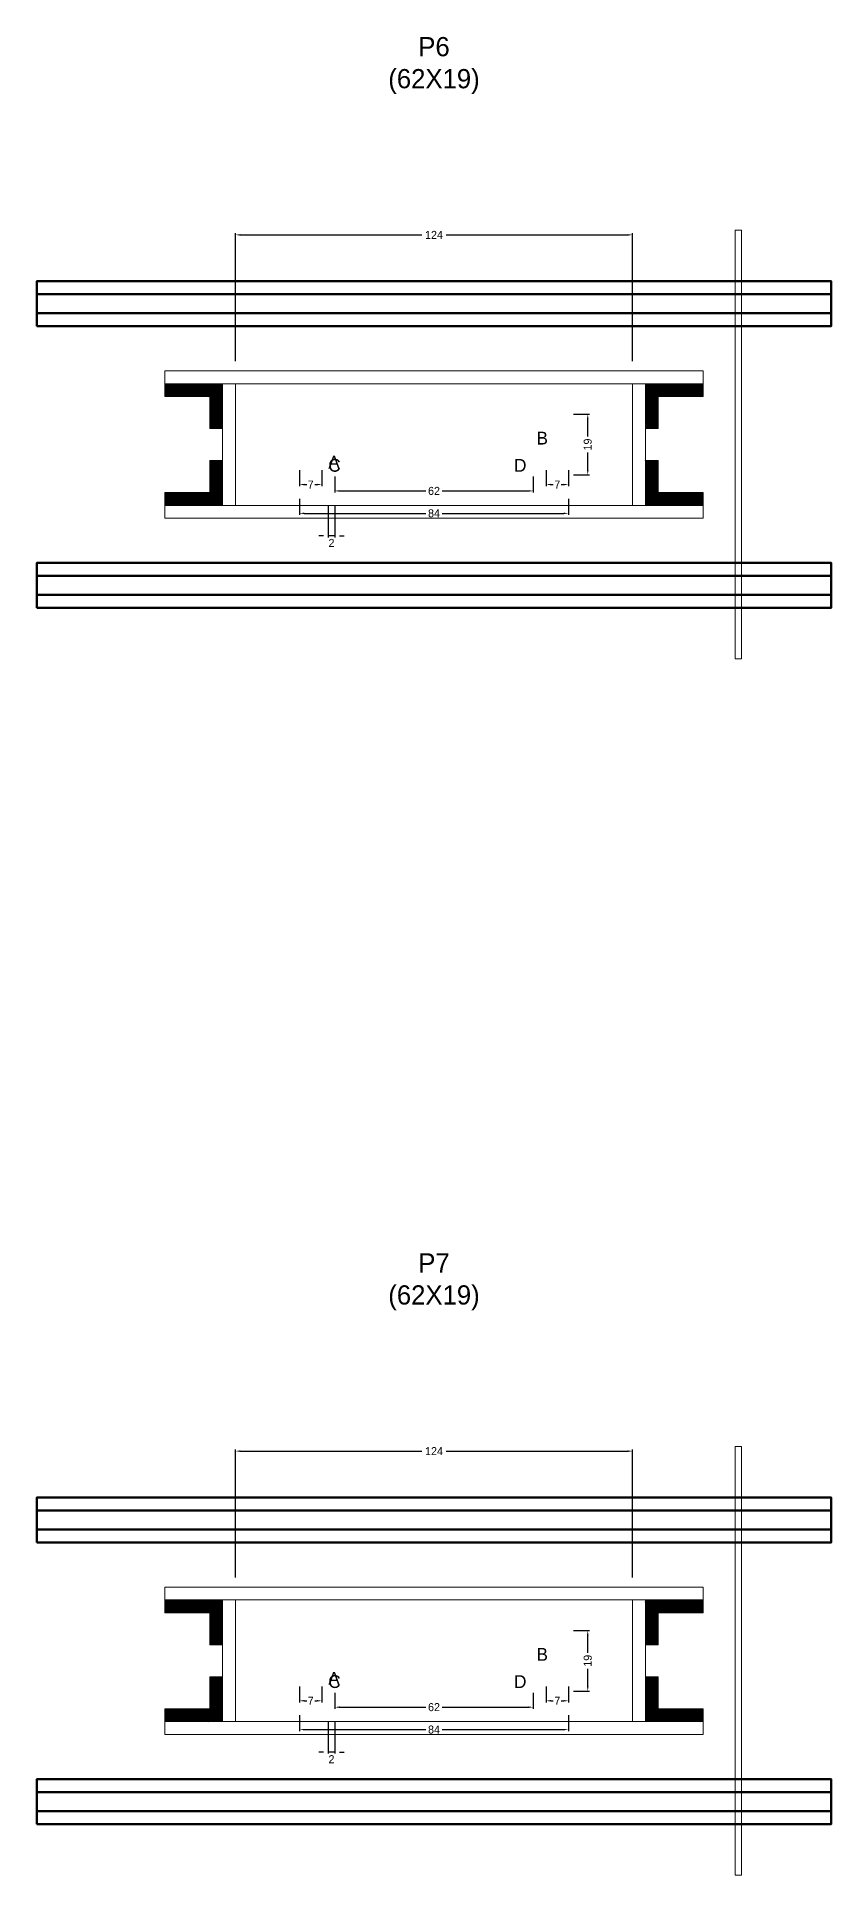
# Model space of a CAD drawing. Header units: centimetres. Extents: x -12000 to 4115, y -10266 to 2668.
# Drawn here: x -124 to 124, y -2207 to -1633 of the extents above; entities that cross this region are included whole.
import ezdxf

# ---------------------------------------------------------------- set-up
doc = ezdxf.new("R2010")
doc.units = ezdxf.units.CM
for name, color, linetype in [('COTA', 241, 'Continuous'), ('GRAVATA', 224, 'Continuous'), ('Hachura', 251, 'Continuous'), ('NOMENCLATURA', 7, 'Continuous'), ('SARRAFO', 251, 'Continuous')]:
    doc.layers.add(name, color=color, linetype=linetype)
doc.dimstyles.new('cotax2', dxfattribs={"dimtxt": 2.5, "dimasz": 1.5, "dimexe": 0.5, "dimexo": 0.5, "dimgap": 0.5, "dimtad": 1, "dimcen": 2.5, "dimazin": 3, "dimtfac": 1, "dimtmove": 0, "dimatfit": 3})

# ---------------------------------------------------------------- blocks, each defined once
blk = doc.blocks.new('_CLOSEDFILLED')
at = {"color": 0, "linetype": 'BYBLOCK'}
blk.add_solid([(-1, 0.16), (0, 0), (-1, -0.16)], dxfattribs=at)
blk = doc.blocks.new('*D144')
for p, q in [((-42, -1777), (-42, -1782)), ((42, -1777), (42, -1782)), ((-40.5, -1781.5), (-2.5, -1781.5)), ((2.5, -1781.5), (40.5, -1781.5))]:
    blk.add_line(p, q)
at = {"layer": 'Defpoints'}
for p in [(-42, -1776.5), (42, -1776.5), (-42, -1781.5)]:
    blk.add_point(p, dxfattribs=at)
at = {"layer": 'COTA', "xscale": 1.5, "yscale": 1.5, "rotation": 180}
blk.add_blockref('_CLOSEDFILLED', (-42, -1781.5), dxfattribs=at)
at = {"layer": 'COTA', "xscale": 1.5, "yscale": 1.5}
blk.add_blockref('_CLOSEDFILLED', (42, -1781.5), dxfattribs=at)
at = {"layer": 'COTA', "insert": (0, -1781.5), "char_height": 2.5, "attachment_point": 5}
blk.add_mtext('84', dxfattribs=at)
blk = doc.blocks.new('*D145')
for p, q in [((-31, -1770), (-31, -1775)), ((-29.5, -1774.5), (-2.5, -1774.5)), ((2.5, -1774.5), (29.5, -1774.5)), ((31, -1770), (31, -1775))]:
    blk.add_line(p, q)
at = {"layer": 'Defpoints'}
for p in [(-31, -1769.5), (-31, -1774.5), (31, -1769.5)]:
    blk.add_point(p, dxfattribs=at)
at = {"layer": 'COTA', "xscale": 1.5, "yscale": 1.5, "rotation": 180}
blk.add_blockref('_CLOSEDFILLED', (-31, -1774.5), dxfattribs=at)
at = {"layer": 'COTA', "xscale": 1.5, "yscale": 1.5}
blk.add_blockref('_CLOSEDFILLED', (31, -1774.5), dxfattribs=at)
at = {"layer": 'COTA', "insert": (0, -1774.5), "char_height": 2.5, "attachment_point": 5}
blk.add_mtext('62', dxfattribs=at)
blk = doc.blocks.new('*D146')
for p, q in [((43.5, -1750.5), (48.5, -1750.5)), ((48, -1757.5), (48, -1752)), ((48, -1768), (48, -1762.5)), ((43.5, -1769.5), (48.5, -1769.5))]:
    blk.add_line(p, q)
at = {"layer": 'Defpoints'}
for p in [(43, -1750.5), (43, -1769.5), (48, -1769.5)]:
    blk.add_point(p, dxfattribs=at)
at = {"layer": 'COTA', "xscale": 1.5, "yscale": 1.5}
for p, rotation in [((48, -1750.5), 90), ((48, -1769.5), 270)]:
    blk.add_blockref('_CLOSEDFILLED', p, dxfattribs=dict(at, rotation=rotation))
at = {"layer": 'COTA', "insert": (48, -1760), "char_height": 2.5, "attachment_point": 5, "rotation": 90}
blk.add_mtext('19', dxfattribs=at)
blk = doc.blocks.new('*D147')
for p, q in [((-42, -1768), (-42, -1773)), ((-35, -1768), (-35, -1773)), ((-40.5, -1772.5), (-39.75, -1772.5)), ((-37.25, -1772.5), (-36.5, -1772.5))]:
    blk.add_line(p, q)
at = {"layer": 'Defpoints'}
for p in [(-42, -1767.5), (-35, -1767.5), (-42, -1772.5)]:
    blk.add_point(p, dxfattribs=at)
at = {"layer": 'COTA', "xscale": 1.5, "yscale": 1.5, "rotation": 180}
blk.add_blockref('_CLOSEDFILLED', (-42, -1772.5), dxfattribs=at)
at = {"layer": 'COTA', "xscale": 1.5, "yscale": 1.5}
blk.add_blockref('_CLOSEDFILLED', (-35, -1772.5), dxfattribs=at)
at = {"layer": 'COTA', "insert": (-38.5, -1772.5), "char_height": 2.5, "attachment_point": 5}
blk.add_mtext('7', dxfattribs=at)
blk = doc.blocks.new('*D148')
for p, q in [((35, -1768), (35, -1773)), ((42, -1768), (42, -1773)), ((36.5, -1772.5), (37.25, -1772.5)), ((39.75, -1772.5), (40.5, -1772.5))]:
    blk.add_line(p, q)
at = {"layer": 'Defpoints'}
for p in [(35, -1767.5), (42, -1767.5), (35, -1772.5)]:
    blk.add_point(p, dxfattribs=at)
at = {"layer": 'COTA', "xscale": 1.5, "yscale": 1.5, "rotation": 180}
blk.add_blockref('_CLOSEDFILLED', (35, -1772.5), dxfattribs=at)
at = {"layer": 'COTA', "xscale": 1.5, "yscale": 1.5}
blk.add_blockref('_CLOSEDFILLED', (42, -1772.5), dxfattribs=at)
at = {"layer": 'COTA', "insert": (38.5, -1772.5), "char_height": 2.5, "attachment_point": 5}
blk.add_mtext('7', dxfattribs=at)
blk = doc.blocks.new('*D149')
for p, q in [((-62, -1734), (-62, -1694)), ((62, -1734), (62, -1694)), ((-60.5, -1694.5), (-3.75, -1694.5)), ((3.75, -1694.5), (60.5, -1694.5))]:
    blk.add_line(p, q)
at = {"layer": 'Defpoints'}
for p in [(-62, -1694.5), (-62, -1734.5), (62, -1734.5)]:
    blk.add_point(p, dxfattribs=at)
at = {"layer": 'COTA', "xscale": 1.5, "yscale": 1.5, "rotation": 180}
blk.add_blockref('_CLOSEDFILLED', (-62, -1694.5), dxfattribs=at)
at = {"layer": 'COTA', "xscale": 1.5, "yscale": 1.5}
blk.add_blockref('_CLOSEDFILLED', (62, -1694.5), dxfattribs=at)
at = {"layer": 'COTA', "insert": (0, -1694.5), "char_height": 2.5, "attachment_point": 5}
blk.add_mtext('124', dxfattribs=at)
blk = doc.blocks.new('*D170')
for p, q in [((-42, -2157), (-42, -2162)), ((42, -2157), (42, -2162)), ((-40.5, -2161.5), (-2.5, -2161.5)), ((2.5, -2161.5), (40.5, -2161.5))]:
    blk.add_line(p, q)
at = {"layer": 'Defpoints'}
for p in [(-42, -2156.5), (42, -2156.5), (-42, -2161.5)]:
    blk.add_point(p, dxfattribs=at)
at = {"layer": 'COTA', "xscale": 1.5, "yscale": 1.5, "rotation": 180}
blk.add_blockref('_CLOSEDFILLED', (-42, -2161.5), dxfattribs=at)
at = {"layer": 'COTA', "xscale": 1.5, "yscale": 1.5}
blk.add_blockref('_CLOSEDFILLED', (42, -2161.5), dxfattribs=at)
at = {"layer": 'COTA', "insert": (0, -2161.5), "char_height": 2.5, "attachment_point": 5}
blk.add_mtext('84', dxfattribs=at)
blk = doc.blocks.new('*D171')
for p, q in [((-31, -2150), (-31, -2155)), ((31, -2150), (31, -2155)), ((-29.5, -2154.5), (-2.5, -2154.5)), ((2.5, -2154.5), (29.5, -2154.5))]:
    blk.add_line(p, q)
at = {"layer": 'Defpoints'}
for p in [(-31, -2149.5), (31, -2149.5), (-31, -2154.5)]:
    blk.add_point(p, dxfattribs=at)
at = {"layer": 'COTA', "xscale": 1.5, "yscale": 1.5, "rotation": 180}
blk.add_blockref('_CLOSEDFILLED', (-31, -2154.5), dxfattribs=at)
at = {"layer": 'COTA', "xscale": 1.5, "yscale": 1.5}
blk.add_blockref('_CLOSEDFILLED', (31, -2154.5), dxfattribs=at)
at = {"layer": 'COTA', "insert": (0, -2154.5), "char_height": 2.5, "attachment_point": 5}
blk.add_mtext('62', dxfattribs=at)
blk = doc.blocks.new('*D172')
for p, q in [((43.5, -2130.5), (48.5, -2130.5)), ((48, -2137.5), (48, -2132)), ((48, -2148), (48, -2142.5)), ((43.5, -2149.5), (48.5, -2149.5))]:
    blk.add_line(p, q)
at = {"layer": 'Defpoints'}
for p in [(43, -2130.5), (43, -2149.5), (48, -2149.5)]:
    blk.add_point(p, dxfattribs=at)
at = {"layer": 'COTA', "xscale": 1.5, "yscale": 1.5}
for p, rotation in [((48, -2130.5), 90), ((48, -2149.5), 270)]:
    blk.add_blockref('_CLOSEDFILLED', p, dxfattribs=dict(at, rotation=rotation))
at = {"layer": 'COTA', "insert": (48, -2140), "char_height": 2.5, "attachment_point": 5, "rotation": 90}
blk.add_mtext('19', dxfattribs=at)
blk = doc.blocks.new('*D173')
for p, q in [((-42, -2148), (-42, -2153)), ((-35, -2148), (-35, -2153)), ((-40.5, -2152.5), (-39.75, -2152.5)), ((-37.25, -2152.5), (-36.5, -2152.5))]:
    blk.add_line(p, q)
at = {"layer": 'Defpoints'}
for p in [(-42, -2147.5), (-35, -2147.5), (-42, -2152.5)]:
    blk.add_point(p, dxfattribs=at)
at = {"layer": 'COTA', "xscale": 1.5, "yscale": 1.5, "rotation": 180}
blk.add_blockref('_CLOSEDFILLED', (-42, -2152.5), dxfattribs=at)
at = {"layer": 'COTA', "xscale": 1.5, "yscale": 1.5}
blk.add_blockref('_CLOSEDFILLED', (-35, -2152.5), dxfattribs=at)
at = {"layer": 'COTA', "insert": (-38.5, -2152.5), "char_height": 2.5, "attachment_point": 5}
blk.add_mtext('7', dxfattribs=at)
blk = doc.blocks.new('*D174')
for p, q in [((35, -2148), (35, -2153)), ((42, -2148), (42, -2153)), ((36.5, -2152.5), (37.25, -2152.5)), ((39.75, -2152.5), (40.5, -2152.5))]:
    blk.add_line(p, q)
at = {"layer": 'Defpoints'}
for p in [(35, -2147.5), (42, -2147.5), (35, -2152.5)]:
    blk.add_point(p, dxfattribs=at)
at = {"layer": 'COTA', "xscale": 1.5, "yscale": 1.5, "rotation": 180}
blk.add_blockref('_CLOSEDFILLED', (35, -2152.5), dxfattribs=at)
at = {"layer": 'COTA', "xscale": 1.5, "yscale": 1.5}
blk.add_blockref('_CLOSEDFILLED', (42, -2152.5), dxfattribs=at)
at = {"layer": 'COTA', "insert": (38.5, -2152.5), "char_height": 2.5, "attachment_point": 5}
blk.add_mtext('7', dxfattribs=at)
blk = doc.blocks.new('*D175')
for p, q in [((-62, -2114), (-62, -2074)), ((-60.5, -2074.5), (-3.75, -2074.5)), ((3.75, -2074.5), (60.5, -2074.5)), ((62, -2114), (62, -2074))]:
    blk.add_line(p, q)
at = {"layer": 'Defpoints'}
for p in [(-62, -2074.5), (-62, -2114.5), (62, -2114.5)]:
    blk.add_point(p, dxfattribs=at)
at = {"layer": 'COTA', "xscale": 1.5, "yscale": 1.5, "rotation": 180}
blk.add_blockref('_CLOSEDFILLED', (-62, -2074.5), dxfattribs=at)
at = {"layer": 'COTA', "xscale": 1.5, "yscale": 1.5}
blk.add_blockref('_CLOSEDFILLED', (62, -2074.5), dxfattribs=at)
at = {"layer": 'COTA', "insert": (0, -2074.5), "char_height": 2.5, "attachment_point": 5}
blk.add_mtext('124', dxfattribs=at)

msp = doc.modelspace()

# ---------------------------------------------------------------- hatches: boundary and pattern name
at = {"layer": 'SARRAFO'}
h = msp.add_hatch(dxfattribs=at)
h.set_pattern_fill('SOLID', scale=2)
h.paths.add_polyline_path([(-84, -1745), (-70, -1745), (-70, -1741), (-84, -1741)])
h = msp.add_hatch(dxfattribs=at)
h.set_pattern_fill('SOLID', scale=2)
h.paths.add_polyline_path([(-70, -1755), (-66, -1755), (-66, -1741), (-70, -1741)])
h = msp.add_hatch(dxfattribs=at)
h.set_pattern_fill('SOLID', scale=2)
h.paths.add_polyline_path([(66, -1755), (70, -1755), (70, -1741), (66, -1741)])
h = msp.add_hatch(dxfattribs=at)
h.set_pattern_fill('SOLID', scale=2)
h.paths.add_polyline_path([(70, -1745), (84, -1745), (84, -1741), (70, -1741)])
h = msp.add_hatch(dxfattribs=at)
h.set_pattern_fill('SOLID', scale=2)
h.paths.add_polyline_path([(-70, -1779), (-66, -1779), (-66, -1765), (-70, -1765)])
h = msp.add_hatch(dxfattribs=at)
h.set_pattern_fill('SOLID', scale=2)
h.paths.add_polyline_path([(66, -1779), (70, -1779), (70, -1765), (66, -1765)])
h = msp.add_hatch(dxfattribs=at)
h.set_pattern_fill('SOLID', scale=2)
h.paths.add_polyline_path([(-84, -1779), (-70, -1779), (-70, -1775), (-84, -1775)])
h = msp.add_hatch(dxfattribs=at)
h.set_pattern_fill('SOLID', scale=2)
h.paths.add_polyline_path([(70, -1779), (84, -1779), (84, -1775), (70, -1775)])
h = msp.add_hatch(dxfattribs=at)
h.set_pattern_fill('SOLID', scale=2)
h.paths.add_polyline_path([(-84, -2125), (-70, -2125), (-70, -2121), (-84, -2121)])
h = msp.add_hatch(dxfattribs=at)
h.set_pattern_fill('SOLID', scale=2)
h.paths.add_polyline_path([(-70, -2135), (-66, -2135), (-66, -2121), (-70, -2121)])
h = msp.add_hatch(dxfattribs=at)
h.set_pattern_fill('SOLID', scale=2)
h.paths.add_polyline_path([(66, -2135), (70, -2135), (70, -2121), (66, -2121)])
h = msp.add_hatch(dxfattribs=at)
h.set_pattern_fill('SOLID', scale=2)
h.paths.add_polyline_path([(70, -2125), (84, -2125), (84, -2121), (70, -2121)])
h = msp.add_hatch(dxfattribs=at)
h.set_pattern_fill('SOLID', scale=2)
h.paths.add_polyline_path([(-70, -2159), (-66, -2159), (-66, -2145), (-70, -2145)])
h = msp.add_hatch(dxfattribs=at)
h.set_pattern_fill('SOLID', scale=2)
h.paths.add_polyline_path([(66, -2159), (70, -2159), (70, -2145), (66, -2145)])
h = msp.add_hatch(dxfattribs=at)
h.set_pattern_fill('SOLID', scale=2)
h.paths.add_polyline_path([(-84, -2159), (-70, -2159), (-70, -2155), (-84, -2155)])
h = msp.add_hatch(dxfattribs=at)
h.set_pattern_fill('SOLID', scale=2)
h.paths.add_polyline_path([(70, -2159), (84, -2159), (84, -2155), (70, -2155)])

# ---------------------------------------------------------------- linework, layer by layer
at = {"layer": 'GRAVATA', "lineweight": 50}
for points in [[(-124, -1723), (124, -1723), (124, -1709), (-124, -1709)], [(-124, -1719), (124, -1719), (124, -1713), (-124, -1713)], [(-124, -1811), (124, -1811), (124, -1797), (-124, -1797)], [(-124, -1807), (124, -1807), (124, -1801), (-124, -1801)], [(-124, -2103), (124, -2103), (124, -2089), (-124, -2089)], [(-124, -2099), (124, -2099), (124, -2093), (-124, -2093)], [(-124, -2191), (124, -2191), (124, -2177), (-124, -2177)], [(-124, -2187), (124, -2187), (124, -2181), (-124, -2181)]]:
    msp.add_lwpolyline(points, close=True, dxfattribs=at)
at = {"layer": 'Hachura', "lineweight": 13}
for points in [[(94, -1827), (96, -1827), (96, -1693), (94, -1693)], [(94, -2207), (96, -2207), (96, -2073), (94, -2073)]]:
    msp.add_lwpolyline(points, close=True, dxfattribs=at)
at = {"layer": 'Hachura', "lineweight": 18}
for points in [[(-84, -1741), (84, -1741), (84, -1737), (-84, -1737)], [(-66, -1779), (-62, -1779), (-62, -1741), (-66, -1741)], [(62, -1779), (66, -1779), (66, -1741), (62, -1741)], [(-84, -1783), (84, -1783), (84, -1779), (-84, -1779)], [(-84, -2121), (84, -2121), (84, -2117), (-84, -2117)], [(-66, -2159), (-62, -2159), (-62, -2121), (-66, -2121)], [(62, -2159), (66, -2159), (66, -2121), (62, -2121)], [(-84, -2163), (84, -2163), (84, -2159), (-84, -2159)]]:
    msp.add_lwpolyline(points, close=True, dxfattribs=at)
at = {"layer": 'SARRAFO', "lineweight": 13}
for points in [[(-84, -1745), (-70, -1745), (-70, -1741), (-84, -1741)], [(-70, -1755), (-66, -1755), (-66, -1741), (-70, -1741)], [(66, -1755), (70, -1755), (70, -1741), (66, -1741)], [(70, -1745), (84, -1745), (84, -1741), (70, -1741)], [(-70, -1779), (-66, -1779), (-66, -1765), (-70, -1765)], [(66, -1779), (70, -1779), (70, -1765), (66, -1765)], [(-84, -1779), (-70, -1779), (-70, -1775), (-84, -1775)], [(70, -1779), (84, -1779), (84, -1775), (70, -1775)], [(-84, -2125), (-70, -2125), (-70, -2121), (-84, -2121)], [(-70, -2135), (-66, -2135), (-66, -2121), (-70, -2121)], [(66, -2135), (70, -2135), (70, -2121), (66, -2121)], [(70, -2125), (84, -2125), (84, -2121), (70, -2121)], [(-70, -2159), (-66, -2159), (-66, -2145), (-70, -2145)], [(66, -2159), (70, -2159), (70, -2145), (66, -2145)], [(-84, -2159), (-70, -2159), (-70, -2155), (-84, -2155)], [(70, -2159), (84, -2159), (84, -2155), (70, -2155)]]:
    msp.add_lwpolyline(points, close=True, dxfattribs=at)

# ---------------------------------------------------------------- texts
at = {"layer": 'NOMENCLATURA'}
for s, p in [('B', (32, -1760)), ('A', (-33, -1767.5)), ('C', (-33, -1768.5)), ('D', (25, -1768.5)), ('B', (32, -2140)), ('A', (-33, -2147.5)), ('C', (-33, -2148.5)), ('D', (25, -2148.5))]:
    msp.add_text(s, height=4, dxfattribs=at).set_placement(p)
at = {"layer": 'NOMENCLATURA', "char_height": 6, "attachment_point": 8}
for s, insert in [('P6\\P(62X19)', (0, -1650.5)), ('P7\\P(62X19)', (0, -2030.5))]:
    msp.add_mtext(s, dxfattribs=dict(at, insert=insert))

# ---------------------------------------------------------------- dimensions: what is measured, and where the dimension line sits
at = {"layer": 'COTA'}
for base, p1, p2, picture, middle in [((-62, -1694.5), (-62, -1734.5), (62, -1734.5), '*D149', (0, -1694.5)), ((-42, -1772.5), (-42, -1767.5), (-35, -1767.5), '*D147', (-38.5, -1772.5)), ((35, -1772.5), (35, -1767.5), (42, -1767.5), '*D148', (38.5, -1772.5)), ((-31, -1774.5), (-31, -1769.5), (31, -1769.5), '*D145', (0, -1774.5)), ((-42, -1781.5), (-42, -1776.5), (42, -1776.5), '*D144', (0, -1781.5)), ((-62, -2074.5), (-62, -2114.5), (62, -2114.5), '*D175', (0, -2074.5)), ((-42, -2152.5), (-42, -2147.5), (-35, -2147.5), '*D173', (-38.5, -2152.5)), ((35, -2152.5), (35, -2147.5), (42, -2147.5), '*D174', (38.5, -2152.5)), ((-31, -2154.5), (-31, -2149.5), (31, -2149.5), '*D171', (0, -2154.5)), ((-42, -2161.5), (-42, -2156.5), (42, -2156.5), '*D170', (0, -2161.5))]:
    dim = msp.add_linear_dim(base=base, p1=p1, p2=p2, dimstyle='cotax2', dxfattribs=at)
    dim.commit()
    dim.dimension.update_dxf_attribs({"geometry": picture, "text_midpoint": middle})
for base, p1, p2, picture, middle in [((48, -1769.5), (43, -1769.5), (43, -1750.5), '*D146', (48, -1760)), ((48, -2149.5), (43, -2149.5), (43, -2130.5), '*D172', (48, -2140))]:
    dim = msp.add_linear_dim(base=base, p1=p1, p2=p2, angle=90, dimstyle='cotax2', dxfattribs=at)
    dim.commit()
    dim.dimension.update_dxf_attribs({"geometry": picture, "text_midpoint": middle})
for base, p1, p2 in [((-31, -1788.5), (-31, -1778.5), (-33, -1778.5)), ((-31, -2168.5), (-31, -2158.5), (-33, -2158.5))]:
    msp.add_linear_dim(base=base, p1=p1, p2=p2, dimstyle='cotax2', dxfattribs=at).render()

doc.saveas('drawing.dxf')
